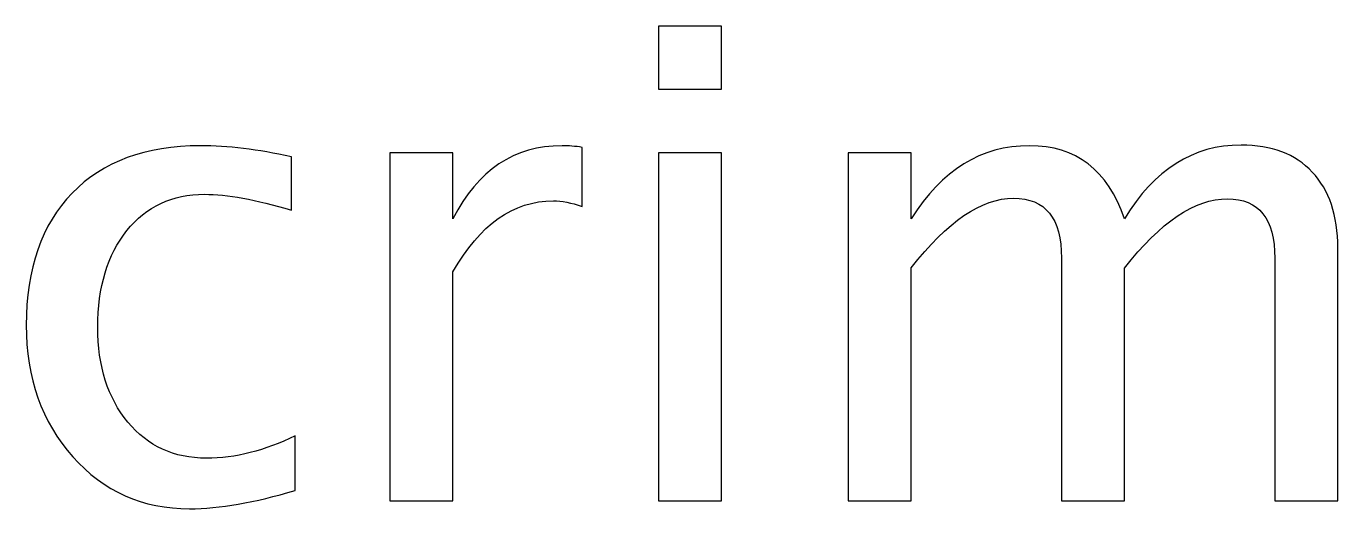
# Model space of a CAD drawing. Header units: centimetres. Extents: x -32.7 to 32.7, y -29.5 to 43.7.
# Drawn here: x -8.057 to -5.942, y 33.905 to 34.683 of the extents above; entities that cross this region are included whole.
import ezdxf

# ---------------------------------------------------------------- set-up
doc = ezdxf.new("R2010")
doc.units = ezdxf.units.CM
doc.header["$MEASUREMENT"] = 0
doc.layers.add('Layer 1', color=7, linetype='Continuous')

msp = doc.modelspace()

# ---------------------------------------------------------------- linework, layer by layer
at = {"layer": 'Layer 1'}
for points, knots in [([(-7.037, 34.58139), (-7.037, 34.58139), (-7.037, 34.68299), (-7.037, 34.68299), (-7.037, 34.68299), (-7.037, 34.68299), (-6.9354, 34.68299), (-6.9354, 34.68299), (-6.9354, 34.68299), (-6.9354, 34.68299), (-6.9354, 34.58139), (-6.9354, 34.58139), (-6.9354, 34.58139), (-6.9354, 34.58139), (-7.037, 34.58139), (-7.037, 34.58139)], [0, 0, 0, 0, 0.2, 0.2, 0.2, 0.2, 0.4, 0.4, 0.4, 0.4, 0.6, 0.6, 0.6, 0.6, 1, 1, 1, 1]), ([(-7.6226, 33.93475), (-7.6884, 33.915), (-7.74519, 33.90512), (-7.793, 33.90512), (-7.793, 33.90512), (-7.86884, 33.90512), (-7.93164, 33.93317), (-7.98156, 33.98908), (-7.98156, 33.98908), (-8.03147, 34.04517), (-8.05652, 34.1159), (-8.05652, 34.2011), (-8.05652, 34.2011), (-8.05652, 34.29212), (-8.03183, 34.3632), (-7.98244, 34.414), (-7.98244, 34.414), (-7.93305, 34.46498), (-7.86408, 34.49038), (-7.77553, 34.49038), (-7.77553, 34.49038), (-7.73197, 34.49038), (-7.68293, 34.48438), (-7.62895, 34.47238), (-7.62895, 34.47238), (-7.62895, 34.47238), (-7.62895, 34.38666), (-7.62895, 34.38666), (-7.62895, 34.38666), (-7.68628, 34.40359), (-7.73302, 34.41206), (-7.76901, 34.41206), (-7.76901, 34.41206), (-7.82122, 34.41206), (-7.86302, 34.39248), (-7.89424, 34.3535), (-7.89424, 34.3535), (-7.92546, 34.31452), (-7.94116, 34.26248), (-7.94116, 34.19757), (-7.94116, 34.19757), (-7.94116, 34.1346), (-7.92493, 34.0838), (-7.89266, 34.04482), (-7.89266, 34.04482), (-7.86038, 34.00601), (-7.81822, 33.98661), (-7.76583, 33.98661), (-7.76583, 33.98661), (-7.71944, 33.98661), (-7.67182, 33.99861), (-7.6226, 34.02259), (-7.6226, 34.02259), (-7.6226, 34.02259), (-7.6226, 33.93475), (-7.6226, 33.93475)], [0, 0, 0, 0, 0.0666667, 0.0666667, 0.0666667, 0.0666667, 0.1333333, 0.1333333, 0.1333333, 0.1333333, 0.2, 0.2, 0.2, 0.2, 0.2666667, 0.2666667, 0.2666667, 0.2666667, 0.3333333, 0.3333333, 0.3333333, 0.3333333, 0.4, 0.4, 0.4, 0.4, 0.4666667, 0.4666667, 0.4666667, 0.4666667, 0.5333333, 0.5333333, 0.5333333, 0.5333333, 0.6, 0.6, 0.6, 0.6, 0.6666667, 0.6666667, 0.6666667, 0.6666667, 0.7333333, 0.7333333, 0.7333333, 0.7333333, 0.8, 0.8, 0.8, 0.8, 0.8666667, 0.8666667, 0.8666667, 0.8666667, 1, 1, 1, 1]), ([(-7.47003, 33.91782), (-7.47003, 33.91782), (-7.47003, 34.47873), (-7.47003, 34.47873), (-7.47003, 34.47873), (-7.47003, 34.47873), (-7.36843, 34.47873), (-7.36843, 34.47873), (-7.36843, 34.47873), (-7.36843, 34.47873), (-7.36843, 34.37273), (-7.36843, 34.37273), (-7.36843, 34.37273), (-7.32804, 34.45122), (-7.26948, 34.49038), (-7.19257, 34.49038), (-7.19257, 34.49038), (-7.18216, 34.49038), (-7.17123, 34.48949), (-7.15994, 34.48773), (-7.15994, 34.48773), (-7.15994, 34.48773), (-7.15994, 34.39266), (-7.15994, 34.39266), (-7.15994, 34.39266), (-7.17758, 34.39848), (-7.1931, 34.40148), (-7.20651, 34.40148), (-7.20651, 34.40148), (-7.27106, 34.40148), (-7.32504, 34.36338), (-7.36843, 34.287), (-7.36843, 34.287), (-7.36843, 34.287), (-7.36843, 33.91782), (-7.36843, 33.91782), (-7.36843, 33.91782), (-7.36843, 33.91782), (-7.47003, 33.91782), (-7.47003, 33.91782)], [0, 0, 0, 0, 0.0909091, 0.0909091, 0.0909091, 0.0909091, 0.1818182, 0.1818182, 0.1818182, 0.1818182, 0.2727273, 0.2727273, 0.2727273, 0.2727273, 0.3636364, 0.3636364, 0.3636364, 0.3636364, 0.4545455, 0.4545455, 0.4545455, 0.4545455, 0.5454545, 0.5454545, 0.5454545, 0.5454545, 0.6363636, 0.6363636, 0.6363636, 0.6363636, 0.7272727, 0.7272727, 0.7272727, 0.7272727, 0.8181818, 0.8181818, 0.8181818, 0.8181818, 1, 1, 1, 1]), ([(-7.037, 33.91782), (-7.037, 33.91782), (-7.037, 34.47873), (-7.037, 34.47873), (-7.037, 34.47873), (-7.037, 34.47873), (-6.9354, 34.47873), (-6.9354, 34.47873), (-6.9354, 34.47873), (-6.9354, 34.47873), (-6.9354, 33.91782), (-6.9354, 33.91782), (-6.9354, 33.91782), (-6.9354, 33.91782), (-7.037, 33.91782), (-7.037, 33.91782)], [0, 0, 0, 0, 0.2, 0.2, 0.2, 0.2, 0.4, 0.4, 0.4, 0.4, 0.6, 0.6, 0.6, 0.6, 1, 1, 1, 1]), ([(-6.73114, 33.91782), (-6.73114, 33.91782), (-6.73114, 34.47873), (-6.73114, 34.47873), (-6.73114, 34.47873), (-6.73114, 34.47873), (-6.62954, 34.47873), (-6.62954, 34.47873), (-6.62954, 34.47873), (-6.62954, 34.47873), (-6.62954, 34.37273), (-6.62954, 34.37273), (-6.62954, 34.37273), (-6.57998, 34.45122), (-6.51648, 34.49038), (-6.43869, 34.49038), (-6.43869, 34.49038), (-6.36372, 34.49038), (-6.31275, 34.45122), (-6.28558, 34.37273), (-6.28558, 34.37273), (-6.23743, 34.45192), (-6.17464, 34.49143), (-6.09755, 34.49143), (-6.09755, 34.49143), (-6.04834, 34.49143), (-6.01006, 34.47697), (-5.98272, 34.44787), (-5.98272, 34.44787), (-5.95538, 34.41876), (-5.94163, 34.37802), (-5.94163, 34.32563), (-5.94163, 34.32563), (-5.94163, 34.32563), (-5.94163, 33.91782), (-5.94163, 33.91782), (-5.94163, 33.91782), (-5.94163, 33.91782), (-6.04323, 33.91782), (-6.04323, 33.91782), (-6.04323, 33.91782), (-6.04323, 33.91782), (-6.04323, 34.30887), (-6.04323, 34.30887), (-6.04323, 34.30887), (-6.04323, 34.37273), (-6.06863, 34.40465), (-6.11943, 34.40465), (-6.11943, 34.40465), (-6.17217, 34.40465), (-6.22755, 34.36743), (-6.28558, 34.29282), (-6.28558, 34.29282), (-6.28558, 34.29282), (-6.28558, 33.91782), (-6.28558, 33.91782), (-6.28558, 33.91782), (-6.28558, 33.91782), (-6.38718, 33.91782), (-6.38718, 33.91782), (-6.38718, 33.91782), (-6.38718, 33.91782), (-6.38718, 34.30923), (-6.38718, 34.30923), (-6.38718, 34.30923), (-6.38718, 34.37361), (-6.41294, 34.40571), (-6.46462, 34.40571), (-6.46462, 34.40571), (-6.51595, 34.40571), (-6.57098, 34.36832), (-6.62954, 34.29335), (-6.62954, 34.29335), (-6.62954, 34.29335), (-6.62954, 33.91782), (-6.62954, 33.91782), (-6.62954, 33.91782), (-6.62954, 33.91782), (-6.73114, 33.91782), (-6.73114, 33.91782)], [0, 0, 0, 0, 0.047619, 0.047619, 0.047619, 0.047619, 0.0952381, 0.0952381, 0.0952381, 0.0952381, 0.1428571, 0.1428571, 0.1428571, 0.1428571, 0.1904762, 0.1904762, 0.1904762, 0.1904762, 0.2380952, 0.2380952, 0.2380952, 0.2380952, 0.2857143, 0.2857143, 0.2857143, 0.2857143, 0.3333333, 0.3333333, 0.3333333, 0.3333333, 0.3809524, 0.3809524, 0.3809524, 0.3809524, 0.4285714, 0.4285714, 0.4285714, 0.4285714, 0.4761905, 0.4761905, 0.4761905, 0.4761905, 0.5238095, 0.5238095, 0.5238095, 0.5238095, 0.5714286, 0.5714286, 0.5714286, 0.5714286, 0.6190476, 0.6190476, 0.6190476, 0.6190476, 0.6666667, 0.6666667, 0.6666667, 0.6666667, 0.7142857, 0.7142857, 0.7142857, 0.7142857, 0.7619048, 0.7619048, 0.7619048, 0.7619048, 0.8095238, 0.8095238, 0.8095238, 0.8095238, 0.8571429, 0.8571429, 0.8571429, 0.8571429, 0.9047619, 0.9047619, 0.9047619, 0.9047619, 1, 1, 1, 1])]:
    msp.add_open_spline(points, degree=3, knots=knots, dxfattribs=at)

doc.saveas('drawing.dxf')
